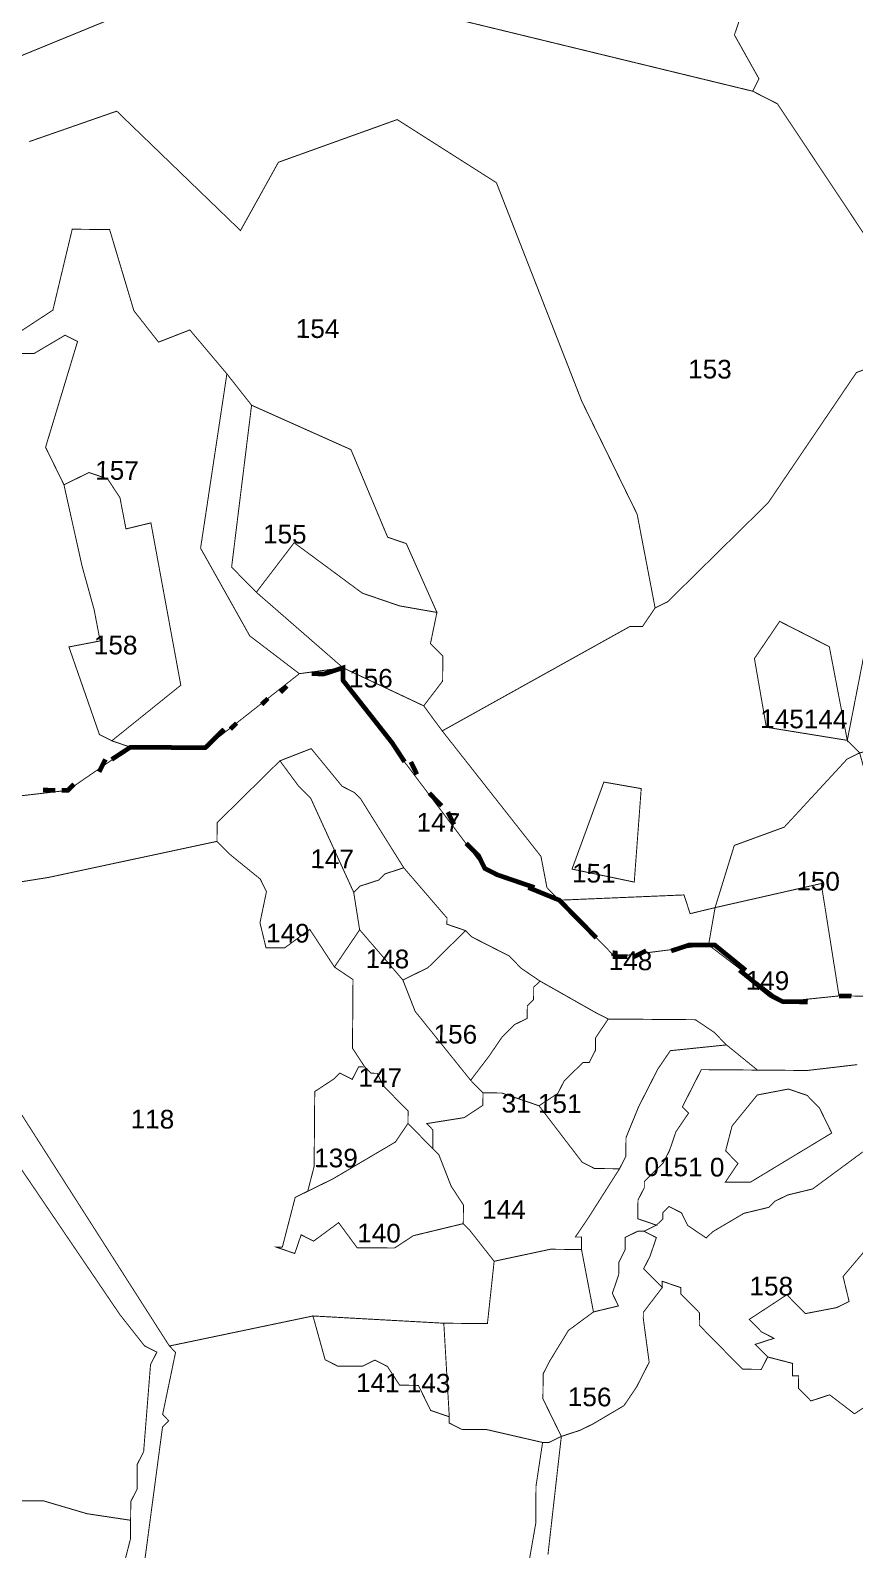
# Model space of a CAD drawing. Header units: metres. Extents: x 317370 to 326712, y 1824935 to 1838812.
# Drawn here: x 322752 to 323286, y 1826180 to 1827162 of the extents above; entities that cross this region are included whole.
import ezdxf

# ---------------------------------------------------------------- set-up
doc = ezdxf.new("R2010")
doc.units = ezdxf.units.M
doc.header["$MEASUREMENT"] = 0
for name, color, linetype in [('SURVEY NO.', 7, 'Continuous'), ('SURVEY PLOT BOUNDARY', 35, 'Continuous'), ('VILLAGE BOUNDARY', 212, 'Continuous')]:
    doc.layers.add(name, color=color, linetype=linetype)
doc.styles.add('PDF Arial', font='arial.ttf')

# ---------------------------------------------------------------- blocks, each defined once
blk = doc.blocks.new('81')
at = {"layer": 'SURVEY PLOT BOUNDARY', "lineweight": 18, "const_width": 0.605}
for points in [[(322813.06, 1826170.86), (322817.22, 1826186.95), (322817.41, 1826211.14), (322821.51, 1826219.17), (322821.63, 1826235.3), (322825.73, 1826243.33), (322830.2, 1826299.74), (322834.3, 1826307.77), (322826.27, 1826311.86), (322810.3, 1826332.15), (322730.61, 1826449.69)], [(322744.41, 1826667.29), (322776.69, 1826671.07), (322817.22, 1826698.97), (322865.59, 1826698.59), (322926.43, 1826746.49), (322954.68, 1826750.3), (322954.61, 1826742.24), (323046.37, 1826620.57), (323094.58, 1826600.03), (323130.57, 1826563.46), (323191.1, 1826571.05), (323239.18, 1826534.39), (323275.49, 1826538.13), (323295.64, 1826537.97)], [(323287.23, 1826493.69), (323254.95, 1826489.91), (323222.71, 1826490.17), (323202.68, 1826506.45), (323194.68, 1826514.58), (323182.65, 1826522.74), (323126.22, 1826523.18), (323118.19, 1826527.28), (323082.08, 1826547.72), (323070.05, 1826555.88), (323062.05, 1826564), (323037.96, 1826576.29), (323033.96, 1826580.35), (323021.9, 1826584.48), (323021.93, 1826588.51), (322993.97, 1826620.98), (322966.1, 1826665.55), (322962.1, 1826669.61), (322954.07, 1826673.71), (322934.11, 1826698.05), (322913.89, 1826690.15), (322873.27, 1826650.15), (322873.17, 1826638.06), (322764.15, 1826614.73), (322739.94, 1826610.89)], [(322738.86, 1826473.82), (322842.39, 1826311.74), (322846.39, 1826307.67), (322838.01, 1826267.42), (322842.01, 1826263.36), (322837.95, 1826259.36), (322820.81, 1826130.48)], [(323277.99, 1827368.63), (323207.82, 1827159.54), (323223.72, 1827131.19), (323219.63, 1827123.16), (322962.13, 1827185.66)], [(323327.32, 1826977.17), (323235.69, 1827114.97), (323219.63, 1827123.16), (323223.72, 1827131.19), (323207.82, 1827159.54), (323277.99, 1827368.63)], [(323293.42, 1826767.8), (323280.82, 1826703.39), (323269.2, 1826763.95), (323237.08, 1826780.33), (323220.77, 1826756.27), (323228.48, 1826711.86), (323280.82, 1826703.39), (323288.82, 1826695.26), (323280.72, 1826691.29), (323240.07, 1826647.27), (323207.73, 1826635.43), (323195.32, 1826595.21), (323179.16, 1826591.3), (323175.23, 1826603.43), (323094.58, 1826600.03), (323086.58, 1826608.16), (323082.71, 1826628.35), (323018.85, 1826709.48), (323140.31, 1826777.06), (323148.38, 1826777), (323156.53, 1826789.03), (323164.63, 1826793), (323229.63, 1826856.99), (323286.72, 1826941.21)], [(322719.88, 1827135.16), (322893.77, 1827206.36), (322962.13, 1827185.66), (323219.63, 1827123.16), (323235.69, 1827114.97), (323327.32, 1826977.17), (323339.28, 1826960.95), (323286.72, 1826941.21), (323229.63, 1826856.99), (323164.63, 1826793), (323156.53, 1826789.03), (323144.92, 1826849.6), (323109.21, 1826922.45), (323053.89, 1827063.99), (322989.72, 1827104.81), (322912.91, 1827077.2), (322888.38, 1827033.04), (322808.36, 1827110.27), (322751.77, 1827090.56)], [(322751.77, 1827090.56), (322808.36, 1827110.27), (322888.38, 1827033.04), (322912.91, 1827077.2), (322989.72, 1827104.81), (323053.89, 1827063.99), (323109.21, 1826922.45), (323144.92, 1826849.6), (323156.53, 1826789.03), (323148.38, 1826777), (323140.31, 1826777.06), (323018.85, 1826709.48), (323006.89, 1826725.7), (323019.11, 1826741.73), (323019.23, 1826757.86), (323011.24, 1826765.98), (323015.42, 1826786.11), (322995.62, 1826830.61), (322983.56, 1826834.74), (322959.82, 1826891.37), (322895.55, 1826920.1), (322879.58, 1826940.38), (322855.62, 1826968.79), (322835.4, 1826960.89), (322819.44, 1826981.17), (322803.73, 1827033.71), (322779.54, 1827033.9), (322767.04, 1826981.58), (322730.57, 1826957.68)], [(322730.57, 1826957.68), (322767.04, 1826981.58), (322779.54, 1827033.9), (322803.73, 1827033.71), (322819.44, 1826981.17), (322835.4, 1826960.89), (322855.62, 1826968.79), (322879.58, 1826940.38), (322862.57, 1826827.63), (322894.37, 1826770.94), (322926.43, 1826746.49), (322865.59, 1826698.59), (322817.22, 1826698.97), (322805.16, 1826703.1), (322849.78, 1826739.03), (322830.45, 1826844.01), (322814.3, 1826840.1), (322810.43, 1826860.29), (322802.46, 1826872.45), (322790.4, 1826876.58), (322774.21, 1826868.64), (322762.31, 1826892.92), (322783, 1826961.3), (322774.97, 1826965.39), (322754.73, 1826953.46), (322734.57, 1826953.62)], [(322734.57, 1826953.62), (322754.73, 1826953.46), (322774.97, 1826965.39), (322783, 1826961.3), (322762.31, 1826892.92), (322774.21, 1826868.64), (322785.89, 1826816.14), (322793.73, 1826787.85), (322797.61, 1826767.67), (322777.42, 1826763.79), (322797.13, 1826707.19), (322805.16, 1826703.1), (322817.22, 1826698.97), (322776.69, 1826671.07), (322744.41, 1826667.29)], [(322730.61, 1826449.69), (322810.3, 1826332.15), (322826.27, 1826311.86), (322834.3, 1826307.77), (322830.2, 1826299.74), (322825.73, 1826243.33), (322821.63, 1826235.3), (322821.54, 1826223.2), (322821.51, 1826219.17), (322817.41, 1826211.14), (322817.32, 1826199.05), (322789.13, 1826203.3), (322760.98, 1826211.59), (322740.83, 1826211.75)], [(322739.94, 1826610.89), (322764.15, 1826614.73), (322873.17, 1826638.06), (322881.17, 1826629.93), (322901.2, 1826613.65), (322905.17, 1826605.55), (322900.98, 1826585.43), (322904.88, 1826569.27), (322916.97, 1826569.18), (322933.19, 1826581.14), (322949.12, 1826556.83), (322961.15, 1826548.67), (322960.9, 1826516.42), (322960.8, 1826504.32), (322968.77, 1826492.17), (322964.74, 1826492.2), (322960.65, 1826484.17), (322952.62, 1826488.26), (322948.55, 1826484.26), (322936.4, 1826476.29), (322936.21, 1826452.11), (322936.14, 1826444.04), (322936.02, 1826427.92), (322931.86, 1826411.82), (322923.77, 1826407.86), (322915.45, 1826375.67), (322911.42, 1826375.7), (322923.48, 1826371.57), (322927.61, 1826383.64), (322935.64, 1826379.54), (322951.85, 1826391.51), (322963.82, 1826375.29), (322988, 1826375.1), (323000.16, 1826383.07), (323032.47, 1826390.87), (323036.47, 1826386.81), (323052.43, 1826366.53), (323048.09, 1826326.25), (323019.87, 1826326.47), (322935.26, 1826331.16), (322842.39, 1826311.74), (322738.86, 1826473.82)], [(323321.92, 1826291.84), (323285.46, 1826267.93), (323269.43, 1826280.16), (323257.3, 1826276.22), (323249.31, 1826284.35), (323249.37, 1826292.41), (323245.34, 1826292.44), (323245.4, 1826300.5), (323229.31, 1826304.66), (323221.31, 1826312.79), (323233.44, 1826316.72), (323225.41, 1826320.82), (323217.41, 1826328.94), (323241.72, 1826344.88), (323253.72, 1826332.69), (323273.9, 1826336.56), (323282, 1826340.53), (323278.09, 1826356.69), (323298.44, 1826380.72)], [(323290.82, 1826437.22), (323274.6, 1826425.25), (323258.38, 1826413.29), (323242.23, 1826409.38), (323234.13, 1826405.41), (323230.07, 1826401.41), (323213.92, 1826397.51), (323193.67, 1826385.57), (323189.61, 1826381.57), (323177.58, 1826389.73), (323173.61, 1826397.83), (323165.58, 1826401.92), (323161.52, 1826397.92), (323161.49, 1826393.89), (323157.42, 1826389.89), (323145.36, 1826394.02), (323145.46, 1826406.11), (323149.55, 1826414.14), (323149.58, 1826418.17), (323161.77, 1826430.17), (323165.87, 1826438.2), (323169.99, 1826450.27), (323178.15, 1826462.3), (323174.15, 1826466.36), (323178.24, 1826474.39), (323186.43, 1826490.45), (323222.71, 1826490.17), (323254.95, 1826489.91), (323287.23, 1826493.69)], [(323298.44, 1826380.72), (323278.09, 1826356.69), (323282, 1826340.53), (323273.9, 1826336.56), (323253.72, 1826332.69), (323241.72, 1826344.88), (323217.41, 1826328.94), (323225.41, 1826320.82), (323233.44, 1826316.72), (323221.31, 1826312.79), (323229.31, 1826304.66), (323225.22, 1826296.63), (323213.12, 1826296.72), (323185.13, 1826325.17), (323185.19, 1826333.23), (323177.2, 1826341.36), (323173.2, 1826345.42), (323173.23, 1826349.45), (323161.17, 1826353.58), (323161.14, 1826349.55), (323149.14, 1826361.73), (323153.23, 1826369.77), (323157.36, 1826381.83), (323149.33, 1826385.92), (323157.42, 1826389.89), (323161.49, 1826393.89), (323161.52, 1826397.92), (323165.58, 1826401.92), (323173.61, 1826397.83), (323177.58, 1826389.73), (323189.61, 1826381.57), (323193.67, 1826385.57), (323213.92, 1826397.51), (323230.07, 1826401.41), (323234.13, 1826405.41), (323242.23, 1826409.38), (323258.38, 1826413.29), (323274.6, 1826425.25), (323290.82, 1826437.22)], [(323087.22, 1826176.77), (323095.88, 1826253.3), (323108.01, 1826257.24), (323116.1, 1826261.2), (323136.35, 1826273.14), (323144.51, 1826285.17), (323152.69, 1826301.23), (323148.89, 1826329.48), (323148.92, 1826333.52), (323161.14, 1826349.55), (323161.17, 1826353.58), (323173.23, 1826349.45), (323173.2, 1826345.42), (323177.2, 1826341.36), (323185.19, 1826333.23), (323185.13, 1826325.17), (323213.12, 1826296.72), (323225.22, 1826296.63), (323229.31, 1826304.66), (323245.4, 1826300.5), (323245.34, 1826292.44), (323249.37, 1826292.41), (323249.31, 1826284.35), (323257.3, 1826276.22), (323269.43, 1826280.16), (323285.46, 1826267.93), (323321.92, 1826291.84)], [(322820.81, 1826130.48), (322837.95, 1826259.36), (322842.01, 1826263.36), (322838.01, 1826267.42), (322846.39, 1826307.67), (322842.39, 1826311.74), (322935.26, 1826331.16), (322943.1, 1826302.88), (322951.12, 1826298.79), (322967.25, 1826298.66), (322975.34, 1826302.63), (322983.37, 1826298.53), (322991.34, 1826286.38), (323003.43, 1826286.28), (323011.36, 1826270.09), (323023.42, 1826265.96), (323023.39, 1826261.93), (323031.42, 1826257.84), (323047.55, 1826257.71), (323083.76, 1826249.36), (323079.51, 1826221.18), (323079.32, 1826196.99), (323075.1, 1826172.83)], [(323075.1, 1826172.83), (323079.32, 1826196.99), (323079.51, 1826221.18), (323083.76, 1826249.36), (323087.79, 1826249.33), (323095.88, 1826253.3), (323087.22, 1826176.77)], [(322740.83, 1826211.75), (322760.98, 1826211.59), (322789.13, 1826203.3), (322817.32, 1826199.05), (322817.22, 1826186.95), (322813.06, 1826170.86)]]:
    blk.add_lwpolyline(points, dxfattribs=at)
for points in [[(322743.3, 1827550.23), (322879.14, 1827395.96), (322947.25, 1827343.01), (322939.03, 1827322.92), (322950.99, 1827306.7), (322950.9, 1827294.61), (322926.62, 1827282.7), (322893.77, 1827206.36), (322719.88, 1827135.16), (322727.75, 1827110.91), (322614.47, 1827059.39), (322587.05, 1827160.39), (322571.6, 1827245.18), (322567.72, 1827265.37), (322552.52, 1827382.4), (322605.43, 1827446.49), (322585.37, 1827458.75), (322552.84, 1827422.72), (322549.44, 1827503.38), (322598.25, 1827559.44)], [(322954.68, 1826750.3), (322926.43, 1826746.49), (322894.37, 1826770.94), (322862.57, 1826827.63), (322879.58, 1826940.38), (322895.55, 1826920.1), (322882.63, 1826815.38), (322898.63, 1826799.12)], [(322898.63, 1826799.12), (322882.63, 1826815.38), (322895.55, 1826920.1), (322959.82, 1826891.37), (322983.56, 1826834.74), (322995.62, 1826830.61), (323015.42, 1826786.11), (322991.27, 1826790.33), (322967.15, 1826798.58), (322923.07, 1826831.18)], [(322774.21, 1826868.64), (322790.4, 1826876.58), (322802.46, 1826872.45), (322810.43, 1826860.29), (322814.3, 1826840.1), (322830.45, 1826844.01), (322849.78, 1826739.03), (322805.16, 1826703.1), (322797.13, 1826707.19), (322777.42, 1826763.79), (322797.61, 1826767.67), (322793.73, 1826787.85), (322785.89, 1826816.14)], [(322898.63, 1826799.12), (322923.07, 1826831.18), (322967.15, 1826798.58), (322991.27, 1826790.33), (323015.42, 1826786.11), (323011.24, 1826765.98), (323019.23, 1826757.86), (323019.11, 1826741.73), (323006.89, 1826725.7), (322954.68, 1826750.3)], [(323269.2, 1826763.95), (323280.82, 1826703.39), (323228.48, 1826711.86), (323220.77, 1826756.27), (323237.08, 1826780.33)], [(323304.97, 1826699.17), (323288.82, 1826695.26), (323280.82, 1826703.39), (323293.42, 1826767.8), (323313.57, 1826767.64), (323321.35, 1826731.29), (323309.26, 1826731.39)], [(323086.58, 1826608.16), (323094.58, 1826600.03), (323046.37, 1826620.57), (322954.61, 1826742.24), (322954.68, 1826750.3), (323006.89, 1826725.7), (323018.85, 1826709.48), (323082.71, 1826628.35)], [(322993.97, 1826620.98), (322981.85, 1826617.04), (322977.78, 1826613.05), (322965.66, 1826609.11), (322961.6, 1826605.11), (322933.86, 1826665.8), (322925.86, 1826673.93), (322913.89, 1826690.15), (322934.11, 1826698.05), (322954.07, 1826673.71), (322962.1, 1826669.61), (322966.1, 1826665.55)], [(323288.82, 1826695.26), (323312.34, 1826610.41), (323328.24, 1826582.07), (323295.64, 1826537.97), (323275.49, 1826538.13), (323263.97, 1826610.79), (323195.32, 1826595.21), (323207.73, 1826635.43), (323240.07, 1826647.27), (323280.72, 1826691.29)], [(322873.17, 1826638.06), (322873.27, 1826650.15), (322913.89, 1826690.15), (322925.86, 1826673.93), (322933.86, 1826665.8), (322961.6, 1826605.11), (322965.44, 1826580.89), (322949.12, 1826556.83), (322933.19, 1826581.14), (322916.97, 1826569.18), (322904.88, 1826569.27), (322900.98, 1826585.43), (322905.17, 1826605.55), (322901.2, 1826613.65), (322881.17, 1826629.93)], [(323123.4, 1826676.41), (323147.55, 1826672.18), (323143.04, 1826611.74), (323102.8, 1826620.12)], [(323102.8, 1826620.12), (323143.04, 1826611.74), (323147.55, 1826672.18), (323123.4, 1826676.41)], [(323033.96, 1826580.35), (323009.59, 1826556.35), (322993.4, 1826548.42), (322965.44, 1826580.89), (322961.6, 1826605.11), (322965.66, 1826609.11), (322977.78, 1826613.05), (322981.85, 1826617.04), (322993.97, 1826620.98), (323021.93, 1826588.51), (323021.9, 1826584.48)], [(323275.49, 1826538.13), (323239.18, 1826534.39), (323191.1, 1826571.05), (323195.32, 1826595.21), (323263.97, 1826610.79)], [(323175.23, 1826603.43), (323179.16, 1826591.3), (323195.32, 1826595.21), (323191.1, 1826571.05), (323130.57, 1826563.46), (323094.58, 1826600.03)], [(323012.79, 1826451.5), (323012.7, 1826439.41), (323008.7, 1826443.47), (323000.7, 1826451.6), (322996.7, 1826455.66), (322996.76, 1826463.72), (322980.77, 1826479.98), (322976.8, 1826488.07), (322972.77, 1826488.1), (322968.77, 1826492.17), (322960.8, 1826504.32), (322960.9, 1826516.42), (322961.15, 1826548.67), (322949.12, 1826556.83), (322965.44, 1826580.89), (322993.4, 1826548.42), (323001.3, 1826528.2), (323037.23, 1826483.56), (323045.23, 1826475.44), (323045.16, 1826467.38), (323033.01, 1826459.41), (323008.79, 1826455.57)], [(322993.4, 1826548.42), (323009.59, 1826556.35), (323033.96, 1826580.35), (323037.96, 1826576.29), (323062.05, 1826564), (323070.05, 1826555.88), (323082.08, 1826547.72), (323078.01, 1826543.72), (323077.95, 1826535.66), (323073.89, 1826531.66), (323073.82, 1826523.59), (323065.73, 1826519.63), (323057.61, 1826511.63), (323049.45, 1826499.6), (323037.23, 1826483.56), (323001.3, 1826528.2)], [(323037.23, 1826483.56), (323049.45, 1826499.6), (323057.61, 1826511.63), (323065.73, 1826519.63), (323073.82, 1826523.59), (323073.89, 1826531.66), (323077.95, 1826535.66), (323078.01, 1826543.72), (323082.08, 1826547.72), (323118.19, 1826527.28), (323126.22, 1826523.18), (323118.07, 1826511.15), (323118, 1826503.09), (323113.91, 1826495.06), (323109.88, 1826495.09), (323097.69, 1826483.09), (323093.6, 1826475.06), (323081.44, 1826467.09), (323057.32, 1826475.34), (323049.26, 1826475.41), (323045.23, 1826475.44)], [(323081.44, 1826467.09), (323093.6, 1826475.06), (323097.69, 1826483.09), (323109.88, 1826495.09), (323113.91, 1826495.06), (323118, 1826503.09), (323118.07, 1826511.15), (323126.22, 1826523.18), (323182.65, 1826522.74), (323194.68, 1826514.58), (323202.68, 1826506.45), (323166.37, 1826502.71), (323158.22, 1826490.68), (323145.93, 1826466.58), (323137.71, 1826446.49), (323137.62, 1826434.4), (323133.52, 1826426.36), (323117.4, 1826426.49), (323109.37, 1826430.59)], [(323157.42, 1826389.89), (323149.33, 1826385.92), (323145.3, 1826385.95), (323137.21, 1826381.99), (323137.14, 1826373.92), (323133.05, 1826365.89), (323132.98, 1826357.83), (323128.86, 1826345.77), (323132.83, 1826337.67), (323116.67, 1826333.77), (323108.93, 1826374.15), (323108.99, 1826382.21), (323104.96, 1826382.24), (323113.12, 1826394.27), (323133.52, 1826426.36), (323137.62, 1826434.4), (323137.71, 1826446.49), (323145.93, 1826466.58), (323158.22, 1826490.68), (323166.37, 1826502.71), (323202.68, 1826506.45), (323222.71, 1826490.17), (323186.43, 1826490.45), (323178.24, 1826474.39), (323174.15, 1826466.36), (323178.15, 1826462.3), (323169.99, 1826450.27), (323165.87, 1826438.2), (323161.77, 1826430.17), (323149.58, 1826418.17), (323149.55, 1826414.14), (323145.46, 1826406.11), (323145.36, 1826394.02)], [(322996.7, 1826455.66), (322988.54, 1826443.63), (322948.05, 1826419.76), (322931.86, 1826411.82), (322936.02, 1826427.92), (322936.14, 1826444.04), (322936.21, 1826452.11), (322936.4, 1826476.29), (322948.55, 1826484.26), (322952.62, 1826488.26), (322960.65, 1826484.17), (322964.74, 1826492.2), (322968.77, 1826492.17), (322972.77, 1826488.1), (322976.8, 1826488.07), (322980.77, 1826479.98), (322996.76, 1826463.72)], [(323108.99, 1826382.21), (323108.93, 1826374.15), (323088.77, 1826374.3), (323052.43, 1826366.53), (323036.47, 1826386.81), (323032.47, 1826390.87), (323032.56, 1826402.97), (323024.6, 1826415.13), (323016.7, 1826435.35), (323012.7, 1826439.41), (323012.79, 1826451.5), (323008.79, 1826455.57), (323033.01, 1826459.41), (323045.16, 1826467.38), (323045.23, 1826475.44), (323049.26, 1826475.41), (323057.32, 1826475.34), (323081.44, 1826467.09), (323109.37, 1826430.59), (323117.4, 1826426.49), (323133.52, 1826426.36), (323113.12, 1826394.27), (323104.96, 1826382.24)], [(323218.11, 1826417.64), (323201.98, 1826417.76), (323210.14, 1826429.79), (323202.14, 1826437.92), (323206.3, 1826454.01), (323222.58, 1826474.04), (323242.77, 1826477.92), (323254.83, 1826473.79), (323262.83, 1826465.66), (323270.76, 1826449.47)], [(323210.14, 1826429.79), (323201.98, 1826417.76), (323218.11, 1826417.64), (323270.76, 1826449.47), (323262.83, 1826465.66), (323254.83, 1826473.79), (323242.77, 1826477.92), (323222.58, 1826474.04), (323206.3, 1826454.01), (323202.14, 1826437.92)], [(323012.7, 1826439.41), (323016.7, 1826435.35), (323024.6, 1826415.13), (323032.56, 1826402.97), (323032.47, 1826390.87), (323000.16, 1826383.07), (322988, 1826375.1), (322963.82, 1826375.29), (322951.85, 1826391.51), (322935.64, 1826379.54), (322927.61, 1826383.64), (322923.48, 1826371.57), (322911.42, 1826375.7), (322915.45, 1826375.67), (322923.77, 1826407.86), (322931.86, 1826411.82), (322948.05, 1826419.76), (322988.54, 1826443.63), (322996.7, 1826455.66), (323000.7, 1826451.6), (323008.7, 1826443.47)], [(323149.33, 1826385.92), (323157.36, 1826381.83), (323153.23, 1826369.77), (323149.14, 1826361.73), (323161.14, 1826349.55), (323148.92, 1826333.52), (323148.89, 1826329.48), (323152.69, 1826301.23), (323144.51, 1826285.17), (323136.35, 1826273.14), (323116.1, 1826261.2), (323108.01, 1826257.24), (323095.88, 1826253.3), (323087.95, 1826269.49), (323083.98, 1826277.58), (323084.11, 1826293.71), (323088.2, 1826301.74), (323100.45, 1826321.8), (323116.67, 1826333.77), (323132.83, 1826337.67), (323128.86, 1826345.77), (323132.98, 1826357.83), (323133.05, 1826365.89), (323137.14, 1826373.92), (323137.21, 1826381.99), (323145.3, 1826385.95)], [(323108.93, 1826374.15), (323116.67, 1826333.77), (323100.45, 1826321.8), (323088.2, 1826301.74), (323084.11, 1826293.71), (323083.98, 1826277.58), (323087.95, 1826269.49), (323095.88, 1826253.3), (323087.79, 1826249.33), (323083.76, 1826249.36), (323047.55, 1826257.71), (323031.42, 1826257.84), (323023.39, 1826261.93), (323023.42, 1826265.96), (323019.87, 1826326.47), (323048.09, 1826326.25), (323052.43, 1826366.53), (323088.77, 1826374.3)], [(322935.26, 1826331.16), (323019.87, 1826326.47), (323023.42, 1826265.96), (323011.36, 1826270.09), (323003.43, 1826286.28), (322991.34, 1826286.38), (322983.37, 1826298.53), (322975.34, 1826302.63), (322967.25, 1826298.66), (322951.12, 1826298.79), (322943.1, 1826302.88)]]:
    blk.add_lwpolyline(points, close=True, dxfattribs=at)
at = {"layer": 'VILLAGE BOUNDARY', "lineweight": 50, "const_width": 3.02}
for points in [[(322934.49, 1826746.43), (322942.55, 1826746.37), (322954.68, 1826750.3), (322954.61, 1826742.24), (322970.58, 1826721.96), (322986.54, 1826701.67), (322994.51, 1826689.51)], [(322918.31, 1826738.49), (322914.24, 1826734.49)], [(322902.09, 1826726.53), (322906.15, 1826730.53)], [(322881.81, 1826710.56), (322885.87, 1826714.56)], [(322877.78, 1826710.59), (322865.59, 1826698.59), (322841.4, 1826698.78)], [(322805.06, 1826691.01), (322817.22, 1826698.97), (322845.43, 1826698.75)], [(322801.03, 1826691.04), (322796.94, 1826683.01)], [(322998.54, 1826689.48), (323002.51, 1826681.39)], [(322780.75, 1826675.07), (322776.69, 1826671.07), (322772.66, 1826671.1)], [(322760.57, 1826671.2), (322768.63, 1826671.13)], [(323010.47, 1826669.23), (323018.47, 1826661.1)], [(323026.44, 1826648.95), (323022.47, 1826657.04)], [(323034.4, 1826636.79), (323042.4, 1826628.66), (323046.37, 1826620.57), (323054.4, 1826616.47), (323078.52, 1826608.22)], [(323074.49, 1826608.25), (323094.58, 1826600.03), (323098.58, 1826595.97), (323110.58, 1826583.78), (323118.57, 1826575.65)], [(323130.6, 1826567.49), (323130.57, 1826563.46), (323138.63, 1826563.4)], [(323150.76, 1826567.34), (323142.66, 1826563.37)], [(323166.88, 1826567.21), (323179, 1826571.15), (323191.1, 1826571.05), (323195.13, 1826571.02), (323215.15, 1826554.73)], [(323211.12, 1826554.77), (323231.15, 1826538.48), (323239.18, 1826534.39), (323247.24, 1826534.32), (323255.3, 1826534.26)], [(323275.49, 1826538.13), (323283.55, 1826538.07)]]:
    blk.add_lwpolyline(points, dxfattribs=at)
at = {"layer": 'SURVEY NO.', "char_height": 12.094, "attachment_point": 7, "rotation": 359.54917, "style": 'PDF Arial'}
for s, insert in [('154', (322924.11, 1826963.53)), ('153', (323177.85, 1826937.34)), ('157', (322794.39, 1826871.82)), ('155', (322902.91, 1826830.65)), ('158', (322793.51, 1826758.94)), ('156', (322958.61, 1826737.49)), ('145144', (323224.45, 1826711.2)), ('147', (323002.22, 1826644.41)), ('147', (322933.5, 1826620.77)), ('151', (323102.73, 1826611.37)), ('150', (323247.81, 1826606.2)), ('149', (322904.91, 1826572.61)), ('148', (322969.27, 1826555.98)), ('148', (323126.47, 1826554.74)), ('149', (323215.05, 1826541.95)), ('156', (323013.23, 1826507.25)), ('147', (322964.64, 1826479.41)), ('31 151', (323057.22, 1826462.56)), ('118', (322817.29, 1826452.35)), ('139', (322936.01, 1826427.23)), ('0151 0', (323149.61, 1826421.51)), ('144', (323044.59, 1826394.12)), ('140', (322963.85, 1826378.63)), ('158', (323217.53, 1826344.38)), ('141 143', (322963.08, 1826281.87)), ('156', (323100.07, 1826272.73))]:
    blk.add_mtext(s, dxfattribs=dict(at, insert=insert))

msp = doc.modelspace()

# ---------------------------------------------------------------- block references
msp.add_blockref('81', (0, 0))

doc.saveas('drawing.dxf')
